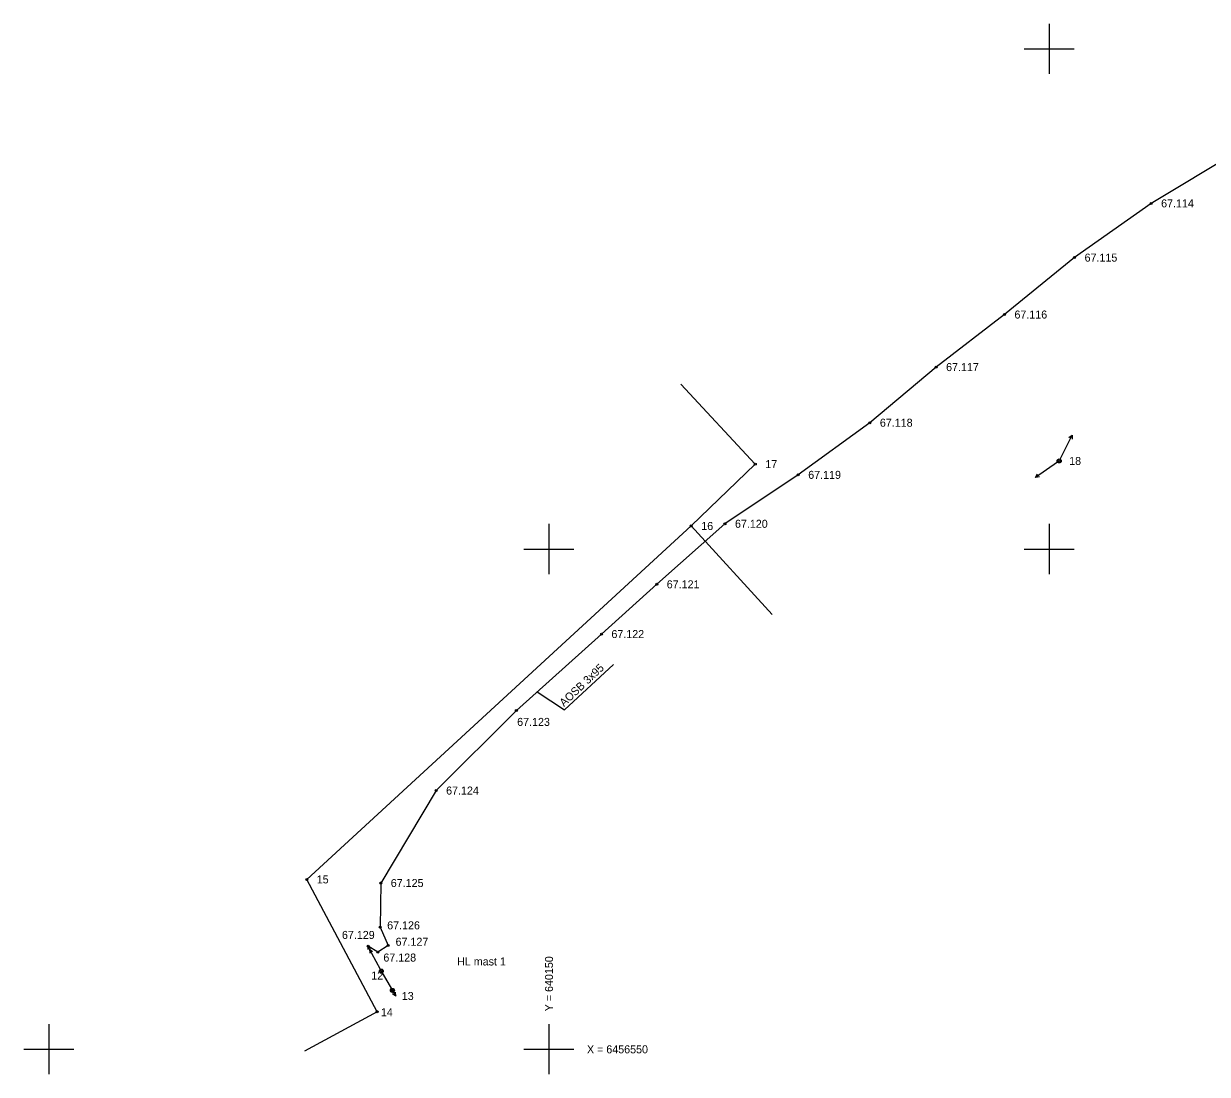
# Model space of a CAD drawing. Extents: x 640098 to 641052, y 6456548 to 6456702.
# Drawn here: x 640097.5 to 640215.8, y 6456547.5 to 6456652.5 of the extents above; entities that cross this region are included whole.
import ezdxf

# ---------------------------------------------------------------- set-up
doc = ezdxf.new("R2010")
doc.units = 0
for name, color, linetype in [('AED', 7, 'Continuous'), ('ELRAJATIS', 7, 'Continuous'), ('KPOHULIIN', 7, 'Continuous'), ('Level 57', 7, 'Continuous'), ('MOOTKORG', 7, 'Continuous'), ('MOOTMPUNKT', 7, 'Continuous'), ('MOOTPIIR', 7, 'Continuous'), ('POST', 7, 'Continuous'), ('TORU_NR', 7, 'Continuous')]:
    doc.layers.add(name, color=color, linetype=linetype)

msp = doc.modelspace()

# ---------------------------------------------------------------- linework, layer by layer
at = {"layer": 'AED'}
for points in [[(640132.82, 6456553.76), (640125.79, 6456566.98), (640164.22, 6456602.3), (640170.62, 6456608.48), (640163.19, 6456616.47)], [(640164.22, 6456602.3), (640172.31, 6456593.44)], [(640132.82, 6456553.76), (640125.57, 6456549.81)]]:
    msp.add_lwpolyline(points, dxfattribs=at)
at = {"layer": 'ELRAJATIS'}
for points in [[(640218.78, 6456639.68), (640210.18, 6456634.54), (640202.53, 6456629.12), (640195.52, 6456623.43), (640188.69, 6456618.18), (640182.07, 6456612.62), (640174.91, 6456607.41), (640167.59, 6456602.52), (640160.77, 6456596.47), (640155.24, 6456591.5), (640146.74, 6456583.86), (640138.72, 6456575.87), (640133.19, 6456566.62), (640133.14, 6456562.21), (640133.92, 6456560.37), (640132.89, 6456559.72), (640131.93, 6456560.31)], [(640148.83, 6456585.74), (640151.55, 6456583.91), (640156.44, 6456588.47)]]:
    msp.add_lwpolyline(points, dxfattribs=at)
at = {"layer": 'KPOHULIIN'}
for points in [[(640201.08, 6456608.98), (640202.29, 6456611.39)], [(640201.97, 6456611.15), (640202.29, 6456611.39), (640202.29, 6456610.98)], [(640200.83, 6456608.69), (640198.61, 6456607.14)], [(640199.01, 6456607.2), (640198.61, 6456607.14), (640198.81, 6456607.5)]]:
    msp.add_lwpolyline(points, dxfattribs=at)
msp.add_circle((640200.99, 6456608.8), 0.2, dxfattribs=at)
msp.add_circle((640200.99, 6456608.8), 0.2, dxfattribs=at)
at = {"layer": 'MOOTKORG'}
for p, q in [((640210.18, 6456634.54), (640210.18, 6456634.54)), ((640202.53, 6456629.12), (640202.53, 6456629.12)), ((640195.52, 6456623.43), (640195.52, 6456623.43)), ((640188.69, 6456618.18), (640188.69, 6456618.18)), ((640182.07, 6456612.62), (640182.07, 6456612.62)), ((640200.99, 6456608.8), (640200.99, 6456608.8)), ((640170.62, 6456608.48), (640170.62, 6456608.48)), ((640174.91, 6456607.41), (640174.91, 6456607.41)), ((640164.22, 6456602.3), (640164.22, 6456602.3)), ((640167.59, 6456602.52), (640167.59, 6456602.52)), ((640160.77, 6456596.47), (640160.77, 6456596.47)), ((640155.24, 6456591.5), (640155.24, 6456591.5)), ((640146.74, 6456583.86), (640146.74, 6456583.86)), ((640138.72, 6456575.87), (640138.72, 6456575.87)), ((640125.79, 6456566.98), (640125.79, 6456566.98)), ((640133.19, 6456566.62), (640133.19, 6456566.62)), ((640133.14, 6456562.21), (640133.14, 6456562.21)), ((640131.93, 6456560.31), (640131.93, 6456560.31)), ((640133.92, 6456560.37), (640133.92, 6456560.37)), ((640132.89, 6456559.72), (640132.89, 6456559.72)), ((640133.24, 6456557.81), (640133.24, 6456557.81)), ((640134.35, 6456555.89), (640134.35, 6456555.89)), ((640132.82, 6456553.76), (640132.82, 6456553.76))]:
    msp.add_line(p, q, dxfattribs=at)
for centre in [(640210.18, 6456634.54), (640202.53, 6456629.12), (640195.52, 6456623.43), (640188.69, 6456618.18), (640182.07, 6456612.62), (640170.62, 6456608.48), (640200.99, 6456608.8), (640174.91, 6456607.41), (640167.59, 6456602.52), (640164.22, 6456602.3), (640160.77, 6456596.47), (640155.24, 6456591.5), (640146.74, 6456583.86), (640138.72, 6456575.87), (640125.79, 6456566.98), (640133.19, 6456566.62), (640133.14, 6456562.21), (640131.93, 6456560.31), (640133.92, 6456560.37), (640132.89, 6456559.72), (640133.24, 6456557.81), (640134.35, 6456555.89), (640132.82, 6456553.76)]:
    msp.add_circle(centre, 0.1, dxfattribs=at)
at = {"layer": 'MOOTPIIR'}
for p, q in [((640200, 6456652.5), (640200, 6456647.5)), ((640197.5, 6456650), (640202.5, 6456650)), ((640150, 6456602.5), (640150, 6456597.5)), ((640200, 6456602.5), (640200, 6456597.5)), ((640147.5, 6456600), (640152.5, 6456600)), ((640197.5, 6456600), (640202.5, 6456600)), ((640100, 6456552.5), (640100, 6456547.5)), ((640150, 6456552.5), (640150, 6456547.5)), ((640097.5, 6456550), (640102.5, 6456550)), ((640147.5, 6456550), (640152.5, 6456550))]:
    msp.add_line(p, q, dxfattribs=at)
at = {"layer": 'POST'}
for points in [[(640133.15, 6456557.99), (640131.87, 6456560.36)], [(640131.87, 6456560.36), (640131.9, 6456559.96)], [(640131.87, 6456560.36), (640132.18, 6456560.11)], [(640132.06, 6456560), (640132.08, 6456559.61)], [(640132.06, 6456560), (640132.37, 6456559.76)], [(640133.24, 6456557.81), (640134.35, 6456555.89)], [(640133.34, 6456557.64), (640134.7, 6456555.3)], [(640134.49, 6456555.66), (640134.17, 6456555.89)], [(640134.7, 6456555.3), (640134.37, 6456555.54)], [(640134.49, 6456555.66), (640134.46, 6456556.05)], [(640134.7, 6456555.3), (640134.65, 6456555.7)]]:
    msp.add_lwpolyline(points, dxfattribs=at)
for centre in [(640133.24, 6456557.81), (640133.24, 6456557.81), (640134.35, 6456555.89)]:
    msp.add_circle(centre, 0.2, dxfattribs=at)

# ---------------------------------------------------------------- texts
at = {"layer": 'ELRAJATIS'}
msp.add_text('AOSB 3x95', height=0.8, rotation=43.2303, dxfattribs=at).set_placement((640151.5, 6456584.2))
at = {"layer": 'Level 57'}
for s, p in [('HL mast 1', (640140.82, 6456558.38)), (' X = 6456550', (640153.5, 6456549.6))]:
    msp.add_text(s, height=0.8, dxfattribs=at).set_placement(p)
msp.add_text(' Y = 640150', height=0.8, rotation=90, dxfattribs=at).set_placement((640150.4, 6456553.5))
at = {"layer": 'MOOTMPUNKT'}
for s, p in [('17', (640171.62, 6456608.08)), ('18', (640201.99, 6456608.4)), ('16', (640165.22, 6456601.9)), ('15', (640126.79, 6456566.58)), ('12', (640132.24, 6456556.97)), ('13', (640135.29, 6456554.93)), ('14', (640133.2, 6456553.3))]:
    msp.add_text(s, height=0.8, dxfattribs=at).set_placement(p)
at = {"layer": 'TORU_NR'}
for s, p in [('67.114', (640211.18, 6456634.14)), ('67.115', (640203.53, 6456628.72)), ('67.116', (640196.52, 6456623.03)), ('67.117', (640189.69, 6456617.78)), ('67.118', (640183.07, 6456612.22)), ('67.119', (640175.91, 6456607.01)), ('67.120', (640168.59, 6456602.12)), ('67.121', (640161.77, 6456596.07)), ('67.122', (640156.24, 6456591.1)), ('67.123', (640146.82, 6456582.32)), ('67.124', (640139.72, 6456575.46)), ('67.125', (640134.19, 6456566.22)), ('67.126', (640133.83, 6456561.99)), ('67.129', (640129.31, 6456561.03)), ('67.127', (640134.67, 6456560.35)), ('67.128', (640133.45, 6456558.77))]:
    msp.add_text(s, height=0.8, dxfattribs=at).set_placement(p)

doc.saveas('drawing.dxf')
